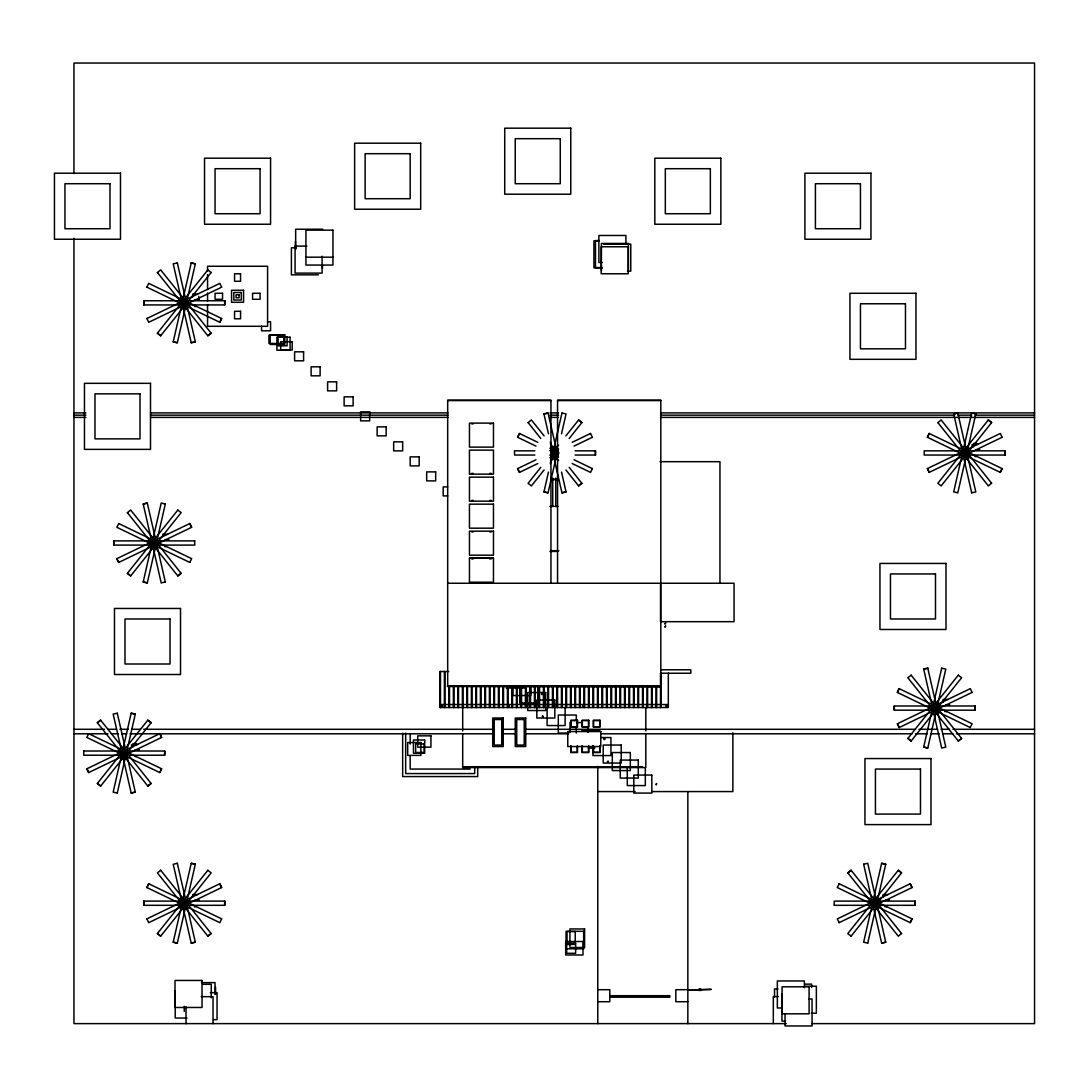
<?xml version="1.0" encoding="UTF-8"?>
<svg xmlns="http://www.w3.org/2000/svg" width="1089" height="1089" viewBox="0 0 1089 1089"><rect width="100%" height="100%" fill="white"/><g stroke="black" fill="none" stroke-linecap="round" stroke-linejoin="round"><path stroke-width="1.5" d="M541.696 694.02C543.833 691.991 541.832 696.592 541.791 693.543M543.152 716.766C541.165 714.316 543.248 719.08 542.826 715.977M604.803 739.281C603.592 736.559 603.701 741.541 604.803 738.818M165.324 503.948L147.287 582.969L143.19 582.03L161.226 503.009L165.283 504.071M117.258 793.091L135.295 714.071L131.197 713.132L113.161 792.152L117.299 792.969M195.339 864.162L177.303 943.183L173.205 942.244L191.242 863.237L195.339 864.162L191.215 863.359M558.14 448.586L548.026 492.909L543.928 491.969L548.475 472.095M550.353 463.86L561.965 412.949M561.529 433.776L566.062 413.888L561.938 413.085M975.812 413.888L957.776 492.909L953.705 491.847L971.715 412.949L975.785 414.024M867.729 943.183L885.752 864.162L881.654 863.237L863.631 942.244L867.756 943.06M941.699 668.115L923.663 747.122L927.76 748.061L945.797 669.041L941.672 668.238M146.961 287.21L148.676 283.358L221.693 318.533L219.869 322.317L146.852 287.156M183.238 304.675L185.062 300.891M183.483 304.784L186.069 301.04L186.069 308.732L185.375 308.732L185.375 301.04M118.769 523.564L116.822 527.294L189.854 562.469M219.747 322.262L221.571 318.478M153.222 544.827L155.046 541.029M153.454 544.936L155.278 541.151M86.929 737.484L88.631 733.632L161.662 768.807L159.838 772.591L86.807 737.43M189.731 562.4L191.678 558.671L118.647 523.51M123.207 754.949L125.031 751.165M123.438 755.072L125.262 751.274M159.715 772.537L161.54 768.752M221.693 918.898L148.676 883.724L146.852 887.521L219.869 922.682L221.571 918.844M146.961 887.576L148.785 883.792M183.238 905.041L185.062 901.256M183.483 905.163L185.293 901.365M535.951 446.095L517.574 437.247L519.399 433.449L537.775 442.297M517.697 437.302L519.521 433.517M553.961 454.766L555.785 450.982M554.206 454.875L556.792 451.132L556.792 458.823L556.111 458.823L556.111 451.132M592.307 468.569L590.592 472.408L572.215 463.56M927.447 437.302L929.271 433.517M963.711 454.766L965.535 450.982M963.956 454.875L966.542 451.132L966.542 458.823L965.861 458.823L965.861 451.132M1000.233 472.354L1002.057 468.569M897.418 692.454L899.242 688.67M839.211 883.792L837.264 887.521L910.295 922.682L912.119 918.898L839.088 883.724M933.695 709.919L935.519 706.135M933.94 710.042L935.764 706.257M873.664 905.041L875.488 901.256M873.895 905.163L875.719 901.365M970.204 727.506L972.15 723.777L899.133 688.616L897.309 692.4L970.326 727.561M910.173 922.628L911.997 918.844M608.37 761.796C605.402 762.545 609.663 759.741 607.812 762.137M211.184 272.468L160.641 335.834L157.361 333.207L207.89 269.841L211.103 272.563M177.875 509.992L127.345 573.359L130.626 575.986L181.155 512.606L177.793 510.101M151.14 722.742L100.61 786.108L97.329 783.495L147.859 720.115L151.14 722.742L147.777 720.224M207.89 870.206L157.361 933.586L160.641 936.2L211.184 872.834L207.808 870.315M540.797 467.358L528.083 483.298L531.378 485.925L544.092 469.985M550.272 455.474L558.534 445.129M565.899 435.886L578.627 419.932L581.907 422.559L569.193 438.499M550.408 462.063L556.724 454.14L553.43 451.513M958.347 675.098L907.818 738.465L911.098 741.078L961.641 677.712L958.266 675.194M851.067 936.2L901.597 872.834L898.316 870.206L847.786 933.586L851.149 936.091M157.442 272.563L160.641 269.841L211.184 333.207L207.89 335.834L157.361 272.468M182.544 304.049L185.824 301.422M182.707 304.253L186.001 301.626M207.808 335.725L211.103 333.111M127.427 512.715L130.626 509.992L181.155 573.359L177.875 575.986L127.345 512.606M152.528 544.187L155.809 541.573M152.691 544.405L155.972 541.778M177.793 575.877L181.073 573.25M97.329 722.742L100.61 720.115L151.14 783.495L147.859 786.108L97.329 722.742L100.692 720.224M528.165 422.655L531.378 419.932L544.092 435.886M122.513 754.323L125.793 751.696M122.676 754.527L125.956 751.914M553.266 454.14L556.561 451.513M553.43 454.344L556.724 451.717L550.408 443.808M147.777 785.999L151.058 783.386M578.545 485.817L581.825 483.203M182.544 904.414L185.824 901.787M182.707 904.619L186.001 902.005M207.808 936.091L211.103 933.477M937.915 422.655L941.127 419.932L991.657 483.298M963.016 454.14L966.311 451.513M963.193 454.344L966.474 451.717M991.575 483.203L988.376 485.925L937.833 422.559M911.194 675.194L907.818 677.712L958.347 741.078L961.641 738.465L911.098 675.098M933.001 709.293L936.295 706.679M933.164 709.497L936.458 706.884M958.266 740.983L961.56 738.356M847.868 872.942L851.149 870.315M872.97 904.414L876.25 901.787M873.133 904.619L876.414 902.005M901.515 933.477L898.316 936.2L847.786 872.834L851.067 870.206L901.597 933.586M146.852 318.533L219.869 283.358L221.571 287.21M221.693 287.156L148.676 322.317L146.961 318.478M116.822 558.671L189.854 523.51L191.678 527.294L118.647 562.469L116.822 558.671L118.769 562.4M537.775 463.56L519.399 472.408L517.574 468.624L535.951 459.776M551.157 452.452L558.534 448.899M572.215 442.297L590.592 433.449M549.945 457.693L558.834 453.419M574.039 446.095L592.416 437.247L590.483 433.517M159.838 733.632L86.807 768.807L88.631 772.591L161.662 737.43L159.838 733.632L161.54 737.484M1002.057 437.302L1000.342 433.449L927.324 468.624L929.148 472.408L1002.166 437.247M146.852 918.898L219.869 883.724L221.693 887.521L148.676 922.682L146.961 918.844M972.15 692.4L899.133 727.561L897.309 723.777L970.326 688.616L972.028 692.454M839.088 922.682L912.119 887.521L910.295 883.724L837.264 918.898L839.211 922.628M177.33 262.993L173.205 263.797L191.242 342.817L195.339 341.878L177.303 262.857M182.19 303.178L186.287 302.238M182.244 303.436L186.342 302.497M191.215 342.681L195.312 341.755M143.217 504.071L147.314 503.132M543.956 414.024L548.053 413.085M152.174 543.329L156.272 542.39M152.229 543.588L156.326 542.649M552.913 453.269L557.01 452.33M552.981 453.528L557.078 452.588M165.283 581.894L161.226 582.969L143.19 503.948L147.287 503.009L165.324 582.03M561.938 492.773L566.035 491.847L561.529 472.095M566.062 491.969L561.965 492.909L550.353 441.998M953.705 414.024L957.803 413.085M962.676 453.269L966.76 452.33M962.73 453.528L966.828 452.588M971.687 492.773L975.812 491.969L957.776 412.949L953.678 413.888L971.715 492.909M117.299 713.268L113.161 714.071L131.197 793.091L135.295 792.152L117.258 713.132M122.159 753.452L126.256 752.513M122.213 753.711L126.31 752.771M131.17 792.969L135.267 792.03M923.69 669.177L927.787 668.238M932.647 708.422L936.744 707.496M932.715 708.68L936.812 707.755M182.19 903.543L186.287 902.604M182.244 903.802L186.342 902.863M191.215 943.06L195.312 942.121M863.659 864.298L867.729 863.237L885.752 942.244L881.654 943.183L863.631 864.162M872.616 903.543L876.713 902.604M872.67 903.802L876.768 902.863M881.627 943.06L885.725 942.121M656.313 784.747L656.572 783.454L656.095 784.638M322.684 229.221L295.663 229.221L295.663 249.476M598.868 240.533L595.492 240.533L595.492 267.554L602.244 267.554M598.991 240.873L593.927 240.873L593.927 267.894L602.367 267.894M603.755 244.154L630.776 244.154L630.776 271.161L627.4 271.161M306.88 246.1L295.065 246.1L295.065 273.121L322.085 273.121L322.085 256.228M296.467 247.816L291.403 247.816L291.403 274.836L318.41 274.836M305.941 257.181L332.962 257.181M602.258 262.49L598.882 262.49L598.882 235.469L625.889 235.469L625.889 243.922M197.64 294.207L192.671 294.207L192.671 296.943M267.581 321.8L270.576 321.8L270.576 330.797L261.578 330.797L261.578 326.292M447.688 400.589L550.952 400.589M557.554 400.589L660.819 400.589M73.957 412.894L85.868 412.894M150.473 412.894L448.001 412.894M549.999 412.894L558.507 412.894M660.519 412.894L1034.55 412.894M73.957 415.154L85.868 415.154M150.473 415.154L448.001 415.154M549.999 415.154L558.507 415.154M660.519 415.154L954.645 415.154M958.048 415.154L971.647 415.154M975.05 415.154L1034.55 415.154M73.957 417.4L85.868 417.4M150.473 417.4L448.001 417.4M549.999 417.4L558.507 417.4M660.519 417.4L1034.55 417.4M471.7 423.852L473.211 423.852M489.71 423.852L491.221 423.852M973.593 443.427L976.751 443.427M978.113 444.298L973.144 444.298L973.144 447.034M534.862 450.832L514.471 450.832L514.607 455.039L534.862 455.039M550.068 450.832L558.235 450.832M575.128 450.832L595.52 450.832L595.52 455.039L575.128 455.039M550.068 455.039L558.235 455.039M975.036 455.719L976.357 455.719L976.357 456.577L975.036 456.577M659.975 461.682L719.952 461.682L719.952 583.255M471.7 473.388L473.211 473.388M489.71 473.388L491.221 473.388M469.454 474.137L493.467 474.151L493.467 450.125L469.454 450.125L469.454 474.151M550.925 479.092L557.582 479.092M550.925 479.691L557.582 479.691M447.688 486.892L443.182 486.892L443.182 495.903L447.688 495.903M471.7 500.409L473.211 500.409M489.71 500.409L491.221 500.409M549.918 506.412L557.99 506.412M471.7 531.922L473.211 531.922M489.71 531.922L491.221 531.922M162.656 534.359L167.611 534.359M166.44 539.586L169.054 540.062L165.133 539.586M194.781 540.879L113.732 540.879L113.732 545.085L194.781 545.085L194.645 540.879M164.534 545.78L165.868 545.78L165.868 546.624L164.534 546.624M550.707 550.68L558.834 550.68M549.918 551.429L557.99 551.429M469.454 558.194L493.467 558.194L493.467 582.207L469.454 582.207L469.454 558.194L493.467 558.194M471.7 558.943L473.211 558.943M489.71 558.943L491.221 558.943M447.688 583.255L734.068 583.255L734.068 621.683L660.519 621.683L660.519 583.255M660.982 669.776L690.834 669.776L690.834 673.233L660.982 673.233M448.641 671.505L439.888 671.505L439.888 707.523L668.319 707.523L668.319 673.152M447.688 686.07L660.819 686.07M661.118 686.22L447.388 686.22L661.118 686.819M506.222 688.017L524.231 688.017M948.097 699.465L943.128 699.465L943.128 702.187M440.187 704.529L668.319 704.529M576.571 722.538L581.472 722.538M73.957 729.29L104.571 729.29M107.961 729.29L116.469 729.29M119.872 729.29L128.366 729.29M131.769 729.29L140.263 729.29M143.666 729.29L492.201 729.29M502.397 729.29L516.009 729.29M526.205 729.29L915.536 729.29M918.939 729.29L937.643 729.29M941.046 729.29L949.54 729.29M952.943 729.29L1034.55 729.29M581.73 730.038L599.74 730.038M568.118 733.047L558.303 733.047L558.303 715.037L576.312 715.037L576.312 719.952M73.957 733.795L107.961 733.795M111.364 733.795L118.17 733.795M121.56 733.795L126.664 733.795M130.067 733.795L492.201 733.795M502.397 733.795L516.009 733.795M526.205 733.795L568.703 733.795M601.005 733.795L912.133 733.795M915.536 733.795L927.447 733.795M930.836 733.795L939.344 733.795M942.747 733.795L952.943 733.795M956.346 733.795L1034.55 733.795M601.128 737.552L610.943 737.552L610.943 755.562L592.933 755.562L592.933 745.734M133.089 743.61L136.234 743.61M137.595 744.481L132.627 744.481L132.627 747.217M588.278 748.061L594.825 748.061M83.703 751.015L164.752 751.015L164.752 755.221L83.703 755.221L83.839 751.015M134.519 755.902L135.839 755.902L135.839 756.76M463.002 766.724L484.918 766.724M485.517 766.901L507.433 766.901M508.032 766.724L529.935 766.901M530.547 766.901L552.45 766.724M553.049 766.724L574.965 766.901M575.564 766.901L597.48 766.724M598.079 766.901L619.995 766.724M620.594 766.901L642.51 766.901M470.203 769.065L410.172 769.065L410.172 755.725M597.779 791.58L635.159 791.58M651.821 791.58L732.87 791.58L732.87 732.747M197.64 894.573L192.671 894.573L192.671 897.309M888.052 894.573L883.084 894.573L883.084 897.309M195.149 899.8L199.069 899.8L195.149 900.29M885.575 899.8L889.495 899.8L885.575 900.29M834.174 905.313L915.223 905.313L915.223 901.107L834.174 901.107L834.297 905.313M201.519 982.632L215.037 982.632L215.037 994.448M804.88 984.129L811.632 984.129L811.632 987.505M202.826 984.32L211.266 984.32L211.266 997.823M804.54 986.226L816.355 986.226L816.355 1013.233L811.291 1013.233M777.914 988.948L774.524 988.948L774.524 997.401M597.779 989.697L609.786 989.697L609.786 1001.717L597.779 1001.717M687.84 989.697L675.833 989.697L675.833 1001.717L687.84 1001.717M210.286 992.651L217.051 992.651L217.051 1019.658L213.662 1019.658M609.786 995.7L669.83 995.7L669.83 997.211L609.786 997.211M201.22 996.653L213.036 996.653L213.036 1023.674M778.376 996.558L773.313 996.558L773.313 1023.578M808.691 998.953L812.067 998.953L812.067 1025.961L785.046 1025.961L785.046 1014.145M782.406 1007.965L777.342 1007.965L777.342 980.958L804.349 980.958L804.349 987.709M187.036 1018.038L175.22 1018.038L175.22 991.017M785.319 1021.114L781.943 1021.114L781.943 994.094M786.326 1023.619L73.957 1023.619L73.957 238.246M811.836 1023.619L1034.55 1023.619L1034.55 63.039L73.957 63.039L73.957 173.6M191.215 262.993L195.312 263.933M962.73 452.33L966.828 453.269M962.676 452.588L966.76 453.528M182.244 302.238L186.342 303.178M182.19 302.497L186.287 303.436M173.233 341.755L177.33 342.681M552.981 452.33L557.078 453.269M552.913 452.588L557.01 453.528M543.956 491.847L548.053 492.773M932.715 707.496L936.812 708.422M932.647 707.755L936.744 708.68M152.229 542.39L156.326 543.329M152.174 542.649L156.272 543.588M923.69 747L927.787 747.939M143.217 581.894L147.314 582.833M881.627 863.359L885.725 864.298M131.17 713.268L135.267 714.207M872.67 902.604L876.768 903.543M872.616 902.863L876.713 903.802M122.213 752.513L126.31 753.452M122.159 752.771L126.256 753.711M182.244 902.604L186.342 903.543M182.19 902.863L186.287 903.802M173.233 942.121L177.33 943.06M549.945 448.164L558.834 452.452M574.039 459.776L592.416 468.624M551.157 453.419L558.534 456.958M988.295 420.041L991.575 422.655M963.193 451.513L966.474 454.14M963.016 451.717L966.311 454.344M578.545 420.041L581.825 422.655M933.164 706.679L936.458 709.293M933.001 706.884L936.295 709.497M553.266 451.717L556.561 454.344M907.899 738.356L911.194 740.983M898.234 870.315L901.515 872.942M182.707 301.422L186.001 304.049M182.544 301.626L185.824 304.253M873.133 901.787L876.414 904.414M872.97 902.005L876.25 904.619M157.442 333.111L160.723 335.725M152.691 541.573L155.972 544.187M152.528 541.778L155.809 544.405M127.427 573.25L130.707 575.877M122.676 751.696L125.956 754.323M122.513 751.914L125.793 754.527M97.411 783.386L100.692 785.999M182.707 901.787L186.001 904.414M182.544 902.005L185.824 904.619M157.442 933.477L160.723 936.091M569.193 467.358L581.907 483.298L578.627 485.925L565.899 469.985M528.083 422.559L540.797 438.499M550.272 450.383L558.534 460.742M963.956 450.982L965.78 454.766M963.711 451.091L965.535 454.875M927.447 468.569L929.271 472.354M933.94 706.135L935.764 709.919M933.695 706.257L935.519 710.042M897.418 723.722L899.242 727.506M910.173 883.792L911.997 887.576M873.895 901.256L875.719 905.041M873.664 901.365L875.488 905.163M554.206 450.982L556.03 454.766M553.961 451.091L555.785 454.875M517.697 468.569L519.521 472.354M183.483 300.891L185.293 304.675M183.238 301L185.062 304.784M189.731 523.564L191.555 527.348M153.454 541.029L155.278 544.827M153.222 541.151L155.046 544.936M219.747 883.792L221.571 887.576M123.438 751.165L125.262 754.949M123.207 751.274L125.031 755.072M183.483 901.256L185.293 905.041M183.238 901.365L185.062 905.163M86.929 768.752L88.754 772.537M558.14 457.271L548.026 412.949L543.928 413.888L548.475 433.776M1005.133 450.832L1005.133 455.039M975.118 705.985L975.118 710.191M972.028 444.666L972.028 447.143M964.881 450.832L964.881 455.039M964.609 450.832L964.609 455.039M946.341 711.73L946.341 710.872L945.007 710.872L945.007 711.73M934.866 705.985L934.866 710.191M934.593 705.985L934.593 710.191M915.087 901.107L915.087 905.313M894.341 705.985L894.341 710.191M886.31 906.851L886.31 905.994L884.976 905.994L884.976 906.851M874.821 901.107L874.821 905.313M874.562 901.107L874.562 905.313M687.84 791.58L687.84 1023.619M661.118 673.152L661.118 707.523M660.519 673.152L660.519 707.523M656.613 686.247L656.613 707.523M656.014 686.247L656.014 707.523M652.12 686.247L652.12 707.523M651.521 686.247L651.521 707.523M647.615 686.247L647.615 707.523M647.016 686.247L647.016 707.523M645.818 707.523L645.818 730.882M645.818 734.217L645.818 767.568L462.702 767.568L462.702 734.217M645.314 767.568L645.314 785.577L627.291 785.577L627.291 767.568M643.109 686.247L643.109 707.523M642.51 686.247L642.51 707.523M638.603 686.247L638.603 707.523M638.004 686.247L638.004 707.523M634.111 686.247L634.111 707.523M633.499 686.247L633.499 707.523M629.605 686.247L629.605 707.523M629.006 686.247L629.006 707.523M628.435 270.467L628.435 243.446L601.414 243.446L601.414 270.467M625.1 686.247L625.1 707.523M624.501 686.247L624.501 707.523M620.594 686.247L620.594 707.523M619.995 686.247L619.995 707.523M616.088 686.247L616.088 707.523M615.489 686.247L615.489 707.523M611.596 686.247L611.596 707.523M610.997 686.247L610.997 707.523M607.09 686.247L607.09 707.523M606.491 686.247L606.491 707.523M602.585 686.247L602.585 707.523M601.986 686.247L601.986 707.523M600.039 745.802L600.039 752.553L593.274 752.553L593.274 745.802M599.74 746.101L599.74 752.254L593.587 752.254L593.587 746.101M598.079 686.247L598.079 707.523M597.779 766.37L597.779 1023.619M597.48 686.247L597.48 707.523M595.384 450.832L595.384 455.039M593.587 686.247L593.587 707.523M592.974 686.247L592.974 707.523M589.081 686.247L589.081 707.523M588.781 745.802L588.781 752.553L582.03 752.553L582.03 745.802M588.482 686.247L588.482 707.523M588.482 746.101L588.482 752.254L582.329 752.254L582.329 746.101M588.033 727.452L588.033 732.366M584.575 686.247L584.575 707.523M583.976 686.247L583.976 707.523M580.069 686.247L580.069 707.523M579.471 686.247L579.471 707.523M577.524 745.802L577.524 752.553L570.772 752.553L570.772 745.802M577.224 746.101L577.224 752.254L571.072 752.254L571.072 746.101M576.312 726.499L576.312 733.047M575.564 686.247L575.564 707.523M574.965 686.247L574.965 707.523M571.072 686.247L571.072 707.523M570.473 686.247L570.473 707.523M570.01 722.538L570.01 732.366M566.566 686.247L566.566 707.523M565.967 686.247L565.967 707.523M565.109 707.523L565.109 725.546L547.1 725.546L547.1 707.523M562.06 686.247L562.06 707.523M561.461 686.247L561.461 707.523M557.554 583.255L557.554 400.139L660.819 400.139L660.819 686.519L447.688 686.519L447.688 400.139L550.952 400.139L550.952 583.255M557.554 686.247L557.554 707.523M556.955 686.247L556.955 707.523M555.758 478.057L555.758 506.412M555.131 450.832L555.131 455.039M554.859 450.832L554.859 455.039M553.049 686.247L553.049 707.523M552.749 478.057L552.749 506.412M552.45 686.247L552.45 707.523M548.557 686.247L548.557 707.523M547.958 686.247L547.958 707.523M544.051 686.247L544.051 707.523M543.452 686.247L543.452 707.523M539.545 686.247L539.545 707.523M538.946 686.247L538.946 707.523M537.775 686.655L537.775 703.031L519.752 703.031L519.752 686.655M535.039 686.247L535.039 707.523M534.44 686.247L534.44 707.523M530.751 687.336L530.751 695.517L512.728 695.517L512.728 687.336M530.547 686.247L530.547 707.523M529.935 686.247L529.935 707.523M526.041 686.247L526.041 707.523M525.442 686.247L525.442 707.523M521.536 686.247L521.536 707.523M520.937 686.247L520.937 707.523M517.03 686.247L517.03 707.523M516.431 686.247L516.431 707.523M512.524 686.247L512.524 707.523M511.925 686.247L511.925 707.523M508.032 686.247L508.032 707.523M507.433 686.247L507.433 707.523M503.526 686.247L503.526 707.523M502.927 686.247L502.927 707.523M499.021 686.247L499.021 707.523M498.422 686.247L498.422 707.523M494.515 686.247L494.515 707.523M493.916 686.247L493.916 707.523M490.023 686.247L490.023 707.523M489.41 686.247L489.41 707.523M485.517 686.247L485.517 707.523M484.918 686.247L484.918 707.523M481.011 686.247L481.011 707.523M480.412 686.247L480.412 707.523M477.703 766.561L477.703 776.566L402.658 776.566L402.658 733.21M476.506 686.247L476.506 707.523M475.907 686.247L475.907 707.523M474.709 766.819L474.709 773.571L405.666 773.571L405.666 733.047M472 686.247L472 707.523M471.401 686.247L471.401 707.523M467.508 686.247L467.508 707.523M466.909 686.247L466.909 707.523M463.002 686.247L463.002 707.523M462.702 707.523L462.702 730.882M462.403 686.247L462.403 707.523M458.496 686.247L458.496 707.523M457.897 686.247L457.897 707.523M453.99 686.247L453.99 707.523M453.392 686.247L453.392 707.523M449.498 686.247L449.498 707.523M448.886 686.247L448.886 707.523M444.993 671.505L444.993 707.523M444.394 671.505L444.394 707.523M440.487 671.505L440.487 707.523M440.187 671.505L440.187 707.523M410.172 734.04L410.172 744.046M322.453 264.926L322.453 268.302M295.432 241.282L295.432 248.033M224.661 300.741L224.661 304.934M224.661 901.107L224.661 905.313M215.568 987.437L215.568 994.189M207.55 271.256L207.55 266.26L267.581 266.26L267.581 326.292L207.55 326.292L207.55 304.621M207.55 274.591L207.55 289.606M207.55 292.941L207.55 301.285M198.756 296.317L198.756 297.814M195.884 906.851L195.884 905.994L194.55 905.994L194.55 906.851M186.015 1006.781L186.015 1023.674M184.395 300.741L184.395 304.934M184.395 901.107L184.395 905.313M184.245 1006.263L184.245 1011.327M184.136 300.741L184.136 304.934M184.136 901.107L184.136 905.313M164.63 751.015L164.63 755.221M154.379 540.879L154.379 545.085M154.121 540.879L154.121 545.085M143.871 300.741L143.871 304.934M143.871 901.107L143.871 905.313M131.51 744.849L131.51 747.326M124.364 751.015L124.364 755.221M124.105 751.015L124.105 755.221M113.855 540.879L113.855 545.085M191.242 262.857L173.205 341.878L177.303 342.817L195.339 263.797L191.242 262.857M929.148 433.449L927.324 437.247L1000.342 472.408L1002.166 468.624L929.148 433.449M988.376 419.932L937.833 483.298L941.127 485.925L991.657 422.559L988.376 419.932M160.641 870.206L157.442 872.942L207.89 936.2L211.184 933.586L160.641 870.206M927.76 668.115L923.663 669.041L941.699 748.061L945.797 747.122L927.76 668.115M177.303 863.237L173.233 864.298L191.242 943.183L195.339 942.244L177.303 863.237M570.772 128.175L504.724 128.175L504.724 194.21L570.772 194.21L570.772 128.175M560.263 138.684L515.233 138.684L515.233 183.714L560.263 183.714L560.263 138.684M420.681 143.19L354.633 143.19L354.633 209.224L420.681 209.224L420.681 143.19M410.172 153.685L365.142 153.685L365.142 198.715L410.172 198.715L410.172 153.685M270.576 158.191L204.541 158.191L204.541 224.239L270.576 224.239L270.576 158.191M720.864 158.191L654.816 158.191L654.816 224.239L720.864 224.239L720.864 158.191M260.08 168.7L215.05 168.7L215.05 213.73L260.08 213.73L260.08 168.7M710.355 168.7L665.325 168.7L665.325 213.73L710.355 213.73L710.355 168.7M120.484 173.205L54.45 173.205L54.45 239.24L120.484 239.24L120.484 173.205M870.955 173.205L804.907 173.205L804.907 239.24L870.955 239.24L870.955 173.205M109.989 183.714L64.959 183.714L64.959 228.731L109.989 228.731L109.989 183.714M860.446 183.714L815.416 183.714L815.416 228.731L860.446 228.731L860.446 183.714M332.962 230.16L305.941 230.16L305.927 265.063L332.948 265.063L332.962 230.16M628.203 246.767L601.196 246.767L601.196 273.775L628.203 273.775L628.203 246.767M240.56 273.761L234.557 273.761L234.557 281.275L240.56 281.275L240.56 273.761M243.568 290.273L231.562 290.273L231.562 302.279L243.568 302.279L243.568 290.273M241.309 292.519L233.808 292.519L233.808 300.033L241.309 300.033L241.309 292.519M222.551 293.281L215.05 293.281L215.05 299.284L222.551 299.284L222.551 293.281M260.08 293.281L252.566 293.281L252.566 299.284L260.08 299.284L260.08 293.281M915.972 293.281L849.937 293.281L849.937 359.316L915.972 359.316L915.972 293.281M239.063 294.779L236.068 294.779L236.068 297.773L239.063 297.773L239.063 294.779M199.069 299.434L195.149 299.924L199.069 299.434M224.797 300.741L143.748 300.741L143.748 304.934L224.797 304.934L224.797 300.741M905.476 303.777L860.446 303.777L860.446 348.807L905.476 348.807L905.476 303.777M195.884 305.628L194.55 305.628L194.55 306.485L195.884 306.485L195.884 305.628M240.56 311.291L234.557 311.291L234.557 318.791L240.56 318.791L240.56 311.291M284.787 334.868L270.167 334.868L270.167 344.478L284.787 344.478L284.787 334.868M283.807 335.221L268.942 335.221L268.942 343.457L283.807 343.457L283.807 335.221M287.088 336.8L278.09 336.8L278.09 345.812L287.088 345.812L287.088 336.8M290.096 337.236L276.892 337.236L276.892 350.236L290.096 350.236L290.096 337.236M292.206 341.687L280.649 341.687L280.649 350.032L292.206 350.032L292.206 341.687M303.6 351.815L294.602 351.815L294.602 360.813L303.6 360.813L303.6 351.815M320.112 366.816L311.114 366.816L311.114 375.828L320.112 375.828L320.112 366.816M336.624 381.831L327.612 381.831L327.612 390.842L336.624 390.842L336.624 381.831M150.513 383.328L84.466 383.328L84.466 449.376L150.513 449.376L150.513 383.328M140.005 393.837L94.974 393.837L94.974 438.867L140.005 438.867L140.005 393.837M353.135 396.845L344.124 396.845L344.124 405.843L353.135 405.843L353.135 396.845M369.647 411.846L360.636 411.846L360.636 420.858L369.647 420.858L369.647 411.846M493.467 423.104L469.454 423.117L469.454 447.13L493.467 447.13L493.467 423.104M386.159 426.861L377.148 426.861L377.148 435.859L386.159 435.859L386.159 426.861M402.658 441.862L393.66 441.862L393.66 450.873L402.658 450.873L402.658 441.862M979.556 449.526L975.635 450.016L979.556 449.526M1005.27 450.832L924.221 450.832L924.221 455.039L1005.27 455.039L1005.27 450.832M419.17 456.876L410.172 456.876L410.172 465.888L419.17 465.888L419.17 456.876M435.682 471.891L426.684 471.891L426.684 480.889L435.682 480.889L435.682 471.891M493.467 477.145L469.454 477.145L469.454 501.158L493.467 501.158L493.467 477.145M493.467 504.153L469.454 504.166L469.454 528.179L493.467 528.165L493.467 504.153M493.467 531.173L469.454 531.187L469.454 555.199L493.467 555.186L493.467 531.173M156.054 541.179L155.359 541.179L155.359 548.883L156.054 548.883L156.054 541.179M946.001 563.435L879.953 563.435L879.953 629.483L946.001 629.483L946.001 563.435M935.492 573.944L890.462 573.944L890.462 618.974L935.492 618.974L935.492 573.944M180.529 608.465L114.481 608.465L114.481 674.513L180.529 674.513L180.529 608.465M170.02 618.974L124.99 618.974L124.99 664.004L170.02 664.004L170.02 618.974M665.624 623.031L665.025 623.929L665.624 623.031M665.624 626.025L665.025 626.924L665.624 626.025M545.725 692.522L527.716 692.522L527.716 710.532L545.725 710.532L545.725 692.522M554.832 700.023L536.823 700.023L536.823 718.032L554.832 718.032L554.832 700.023M949.54 704.678L945.62 705.168L949.54 704.678M442.433 705.277L440.936 705.277L440.936 706.775L442.433 706.775L442.433 705.277M509.23 705.277L507.733 705.277L507.733 706.775L509.23 706.775L509.23 705.277M584.276 705.277L582.778 705.277L582.778 706.775L584.276 706.775L584.276 705.277M667.571 705.277L666.073 705.277L666.073 706.775L667.571 706.775L667.571 705.277M975.254 705.985L894.205 705.985L894.205 710.191L975.254 710.191L975.254 705.985M936.526 706.285L935.846 706.285L935.846 713.989L936.526 713.989L936.526 706.285M503.227 718.032L492.718 718.032L492.718 746.55L503.227 746.55L503.227 718.032M525.742 718.032L515.233 718.032L515.233 746.55L525.742 746.55L525.742 718.032M501.73 719.543L494.215 719.543L494.215 745.053L501.73 745.053L501.73 719.543M524.231 719.543L516.731 719.543L516.731 745.053L524.231 745.053L524.231 719.543M577.524 720.292L570.772 720.292L570.772 727.044L577.524 727.044L577.524 720.292M588.781 720.292L582.03 720.292L582.03 727.044L588.781 727.044L588.781 720.292M600.039 720.292L593.274 720.292L593.274 727.044L600.039 727.044L600.039 720.292M577.224 720.591L571.072 720.591L571.072 726.744L577.224 726.744L577.224 720.591M588.482 720.591L582.329 720.591L582.329 726.744L588.482 726.744L588.482 720.591M599.74 720.591L593.587 720.591L593.587 726.744L599.74 726.744L599.74 720.591M600.788 731.549L567.764 731.549L567.764 746.55L600.788 746.55L600.788 731.549M430.931 735.851L417.713 735.851L417.713 747.163L430.931 747.163L430.931 735.851M424.683 739.989L413.452 739.989L413.452 753.261L424.683 753.261L424.683 739.989M420.858 742.548L407.681 742.548L407.681 755.398L420.858 755.398L420.858 742.548M424.125 743.95L415.658 743.95L415.658 752.458L424.125 752.458L424.125 743.95M621.22 745.053L603.211 745.053L603.211 763.062L621.22 763.062L621.22 745.053M139.038 749.708L135.118 750.198L139.038 749.708M126.038 751.315L125.344 751.315L125.344 759.006L126.038 759.006L126.038 751.315M630.327 752.553L612.317 752.553L612.317 770.563L630.327 770.563L630.327 752.553M930.986 758.557L864.952 758.557L864.952 824.604L930.986 824.604L930.986 758.557M638.29 760.068L620.267 760.068L620.267 778.077L638.29 778.077L638.29 760.068M920.477 769.065L875.447 769.065L875.447 814.096L920.477 814.096L920.477 769.065M651.821 775.069L633.798 775.069L633.798 793.078L651.821 793.078L651.821 775.069M224.797 901.107L143.748 901.107L143.748 905.313L224.797 905.313L224.797 901.107M186.069 901.406L185.375 901.406L185.375 909.097L186.069 909.097L186.069 901.406M876.495 901.406L875.801 901.406L875.801 909.097L876.495 909.097L876.495 901.406M584.602 928.944L569.901 928.944L569.901 947.525L584.602 947.525L584.602 928.944M583.677 931.299L566.049 931.299L566.049 948.805L583.677 948.805L583.677 931.299M575.237 931.558L567.042 931.558L567.042 944.435L575.237 944.435L575.237 931.558M582.969 941.509L565.681 941.509L565.681 954.985L582.969 954.985L582.969 941.509M575.632 943.142L566.688 943.142L566.688 953.297L575.632 953.297L575.632 943.142M202.023 980.454L175.002 980.454L175.002 1007.475L202.023 1007.475L202.023 980.454M809.1 986.811L782.079 986.811L782.079 1013.818L809.1 1013.818L809.1 986.811M700.595 988.948L699.097 988.948L699.097 990.459L700.595 990.459L700.595 988.948M711.103 989.397L688.588 989.996L711.103 989.397"/></g></svg>
